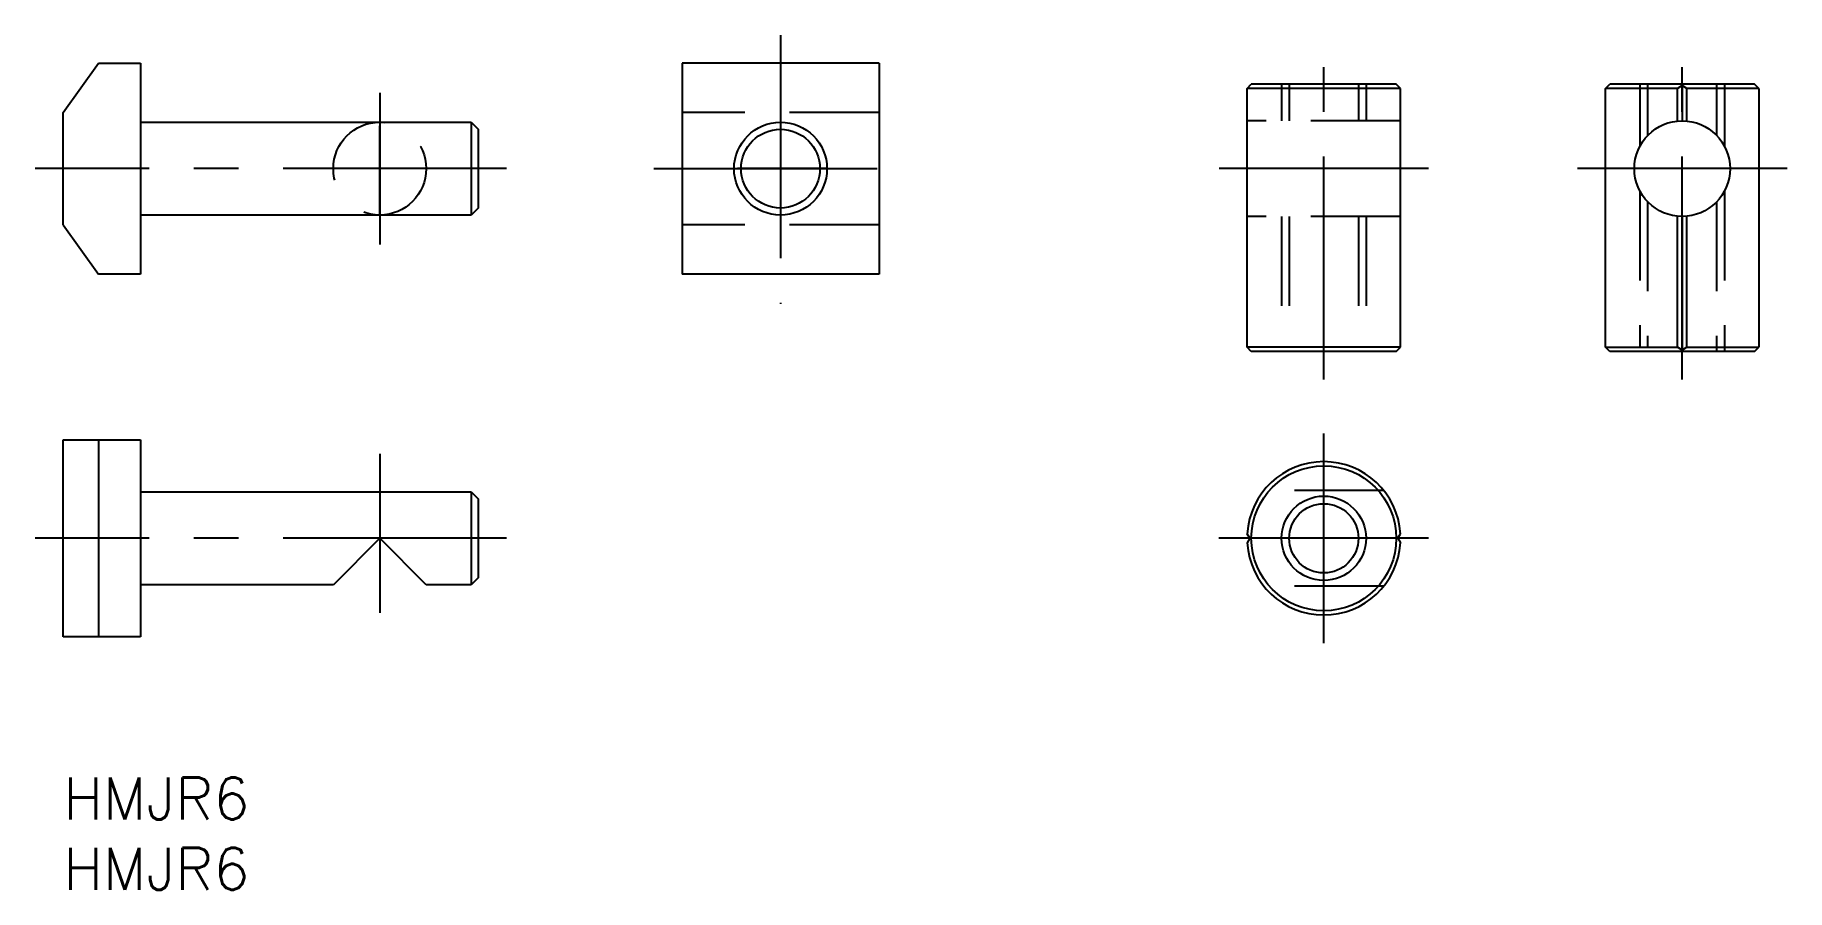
# Model space of a CAD drawing. Extents: x -2 to 123, y -8 to 53.
import ezdxf

# ---------------------------------------------------------------- set-up
doc = ezdxf.new("R2010")
doc.units = 0
doc.header["$LTSCALE"] = 0.5
doc.linetypes.add('CENTER', pattern=[50.8, 31.75, -6.35, 6.35, -6.35])
doc.linetypes.add('DASHED', pattern=[19.05, 12.7, -6.35])
for name, color, linetype in [('MSM_CENTER', 1, 'CENTER'), ('MSM_CONTINUOUS', 7, 'CONTINUOUS'), ('MSM_DASHED', 4, 'DASHED'), ('MSM_NARROW', 5, 'CONTINUOUS'), ('MSM_PART_NUMBER', 7, 'CONTINUOUS')]:
    doc.layers.add(name, color=color, linetype=linetype)
doc.styles.get("Standard").update_dxf_attribs({"font": 'txt.shx', "height": 3, "bigfont": 'bigfont.shx'})

# ---------------------------------------------------------------- blocks, each defined once
blk = doc.blocks.new('*U5')
at = {"layer": 'MSM_PART_NUMBER'}
blk.add_text('HMJR6', height=3, dxfattribs=at).set_placement((0, -3))
blk = doc.blocks.new('*U6')
at = {"layer": 'MSM_PART_NUMBER'}
blk.add_text('HMJR6', height=3, dxfattribs=at).set_placement((0, -8))

msp = doc.modelspace()

# ---------------------------------------------------------------- linework, layer by layer
at = {"layer": 'MSM_CENTER'}
for p, q in [((50.98, 52.78), (50.98, 33.68)), ((89.59, 28.28), (89.59, 51.28)), ((115.06, 28.28), (115.06, 51.28)), ((22.5, 48.68), (22.5, 37.88)), ((31.5, 43.28), (-2, 43.28)), ((41.98, 43.28), (59.98, 43.28)), ((97.03, 43.28), (82.15, 43.28)), ((122.51, 43.28), (107.61, 43.28)), ((89.59, 9.55), (89.59, 24.45)), ((22.5, 23), (22.5, 11.7)), ((31.5, 17), (-2, 17)), ((97.04, 17), (82.14, 17))]:
    msp.add_line(p, q, dxfattribs=at)
at = {"layer": 'MSM_CONTINUOUS'}
for p, q in [((0, 47.28), (2.5, 50.78)), ((2.5, 50.78), (5.5, 50.78)), ((5.5, 50.78), (5.5, 35.78)), ((57.98, 50.78), (43.98, 50.78)), ((43.98, 50.78), (43.98, 35.78)), ((57.98, 50.78), (57.98, 35.78)), ((84.15, 48.98), (84.44, 49.28)), ((95.03, 48.98), (84.15, 48.98)), ((84.15, 30.58), (84.15, 48.98)), ((94.74, 49.28), (84.44, 49.28)), ((95.03, 48.98), (94.74, 49.28)), ((95.03, 30.58), (95.03, 48.98)), ((109.61, 48.98), (109.91, 49.28)), ((109.61, 30.58), (109.61, 48.98)), ((114.73, 48.98), (109.61, 48.98)), ((120.21, 49.28), (109.91, 49.28)), ((115.06, 49.18), (114.73, 48.98)), ((114.73, 46.66), (114.73, 48.98)), ((115.39, 48.98), (115.06, 49.18)), ((115.06, 49.18), (115.06, 46.68)), ((120.51, 48.98), (115.39, 48.98)), ((115.39, 46.66), (115.39, 48.98)), ((120.51, 48.98), (120.21, 49.28)), ((120.51, 48.98), (120.51, 30.58)), ((0, 39.28), (0, 47.28)), ((5.5, 46.58), (29, 46.58)), ((29, 46.58), (29.5, 46.08)), ((29, 46.58), (29, 39.98)), ((29.5, 46.08), (29.5, 40.48)), ((29, 39.98), (5.5, 39.98)), ((29.5, 40.48), (29, 39.98)), ((114.73, 30.58), (114.73, 39.9)), ((115.06, 39.88), (115.06, 30.38)), ((115.39, 30.58), (115.39, 39.9)), ((0, 39.28), (2.5, 35.78)), ((5.5, 35.78), (2.5, 35.78)), ((57.98, 35.78), (43.98, 35.78)), ((95.03, 30.58), (84.15, 30.58)), ((84.44, 30.28), (84.15, 30.58)), ((94.74, 30.28), (84.44, 30.28)), ((94.74, 30.28), (95.03, 30.58)), ((109.61, 30.58), (114.73, 30.58)), ((109.91, 30.28), (109.61, 30.58)), ((120.21, 30.28), (109.91, 30.28)), ((115.06, 30.38), (114.73, 30.58)), ((115.39, 30.58), (115.06, 30.38)), ((115.39, 30.58), (120.51, 30.58)), ((120.21, 30.28), (120.51, 30.58)), ((0, 10), (0, 24)), ((0, 24), (5.5, 24)), ((2.5, 24), (2.5, 10)), ((5.5, 24), (5.5, 10)), ((5.5, 20.3), (29, 20.3)), ((29, 20.3), (29.5, 19.8)), ((29, 20.3), (29, 13.7)), ((29.5, 19.8), (29.5, 14.2)), ((22.5, 17), (19.2, 13.7)), ((25.8, 13.7), (22.5, 17)), ((84.34, 17), (84.15, 17.33)), ((84.34, 17), (84.15, 16.67)), ((94.84, 17), (95.03, 17.33)), ((94.84, 17), (95.03, 16.67)), ((19.2, 13.7), (5.5, 13.7)), ((29, 13.7), (25.8, 13.7)), ((29.5, 14.2), (29, 13.7)), ((5.5, 10), (0, 10))]:
    msp.add_line(p, q, dxfattribs=at)
for centre, radius in [((50.98, 43.28), 3.3), ((50.98, 43.28), 2.8), ((115.06, 43.28), 3.4), ((89.59, 17), 5.15), ((89.59, 17), 2.46)]:
    msp.add_circle(centre, radius, dxfattribs=at)
for start, end in [(3.4627, 176.5373), (183.4627, 356.5373)]:
    msp.add_arc((89.59, 17), 5.45, start, end, dxfattribs=at)
at = {"layer": 'MSM_DASHED'}
for p, q in [((86.59, 49.28), (86.59, 46.68)), ((87.13, 49.28), (87.13, 46.68)), ((92.05, 49.28), (92.05, 46.68)), ((92.59, 49.28), (92.59, 46.68)), ((112.06, 49.28), (112.06, 44.88)), ((112.6, 49.28), (112.6, 45.63)), ((117.51, 49.28), (117.51, 45.63)), ((118.06, 49.28), (118.06, 44.88)), ((22.5, 39.98), (22.5, 46.58)), ((57.98, 47.28), (43.98, 47.28)), ((95.03, 46.68), (84.15, 46.68)), ((54.28, 43.28), (47.68, 43.28)), ((112.06, 41.68), (112.06, 30.58)), ((118.06, 41.68), (118.06, 30.28)), ((95.03, 39.88), (84.15, 39.88)), ((86.59, 39.88), (86.59, 30.28)), ((87.13, 39.88), (87.13, 30.28)), ((92.05, 39.88), (92.05, 30.28)), ((92.59, 39.88), (92.59, 30.28)), ((112.6, 40.93), (112.6, 30.58)), ((117.51, 40.93), (117.51, 30.28)), ((57.98, 39.28), (43.98, 39.28)), ((93.85, 20.4), (85.33, 20.4)), ((93.85, 13.6), (85.33, 13.6))]:
    msp.add_line(p, q, dxfattribs=at)
msp.add_circle((22.5, 43.28), 3.3, dxfattribs=at)
at = {"layer": 'MSM_NARROW'}
msp.add_circle((89.59, 17), 3, dxfattribs=at)

# ---------------------------------------------------------------- block references
at = {"layer": 'MSM_CONTINUOUS'}
for name in ['*U5', '*U6']:
    msp.add_blockref(name, (0, 0), dxfattribs=at)

doc.saveas('drawing.dxf')
